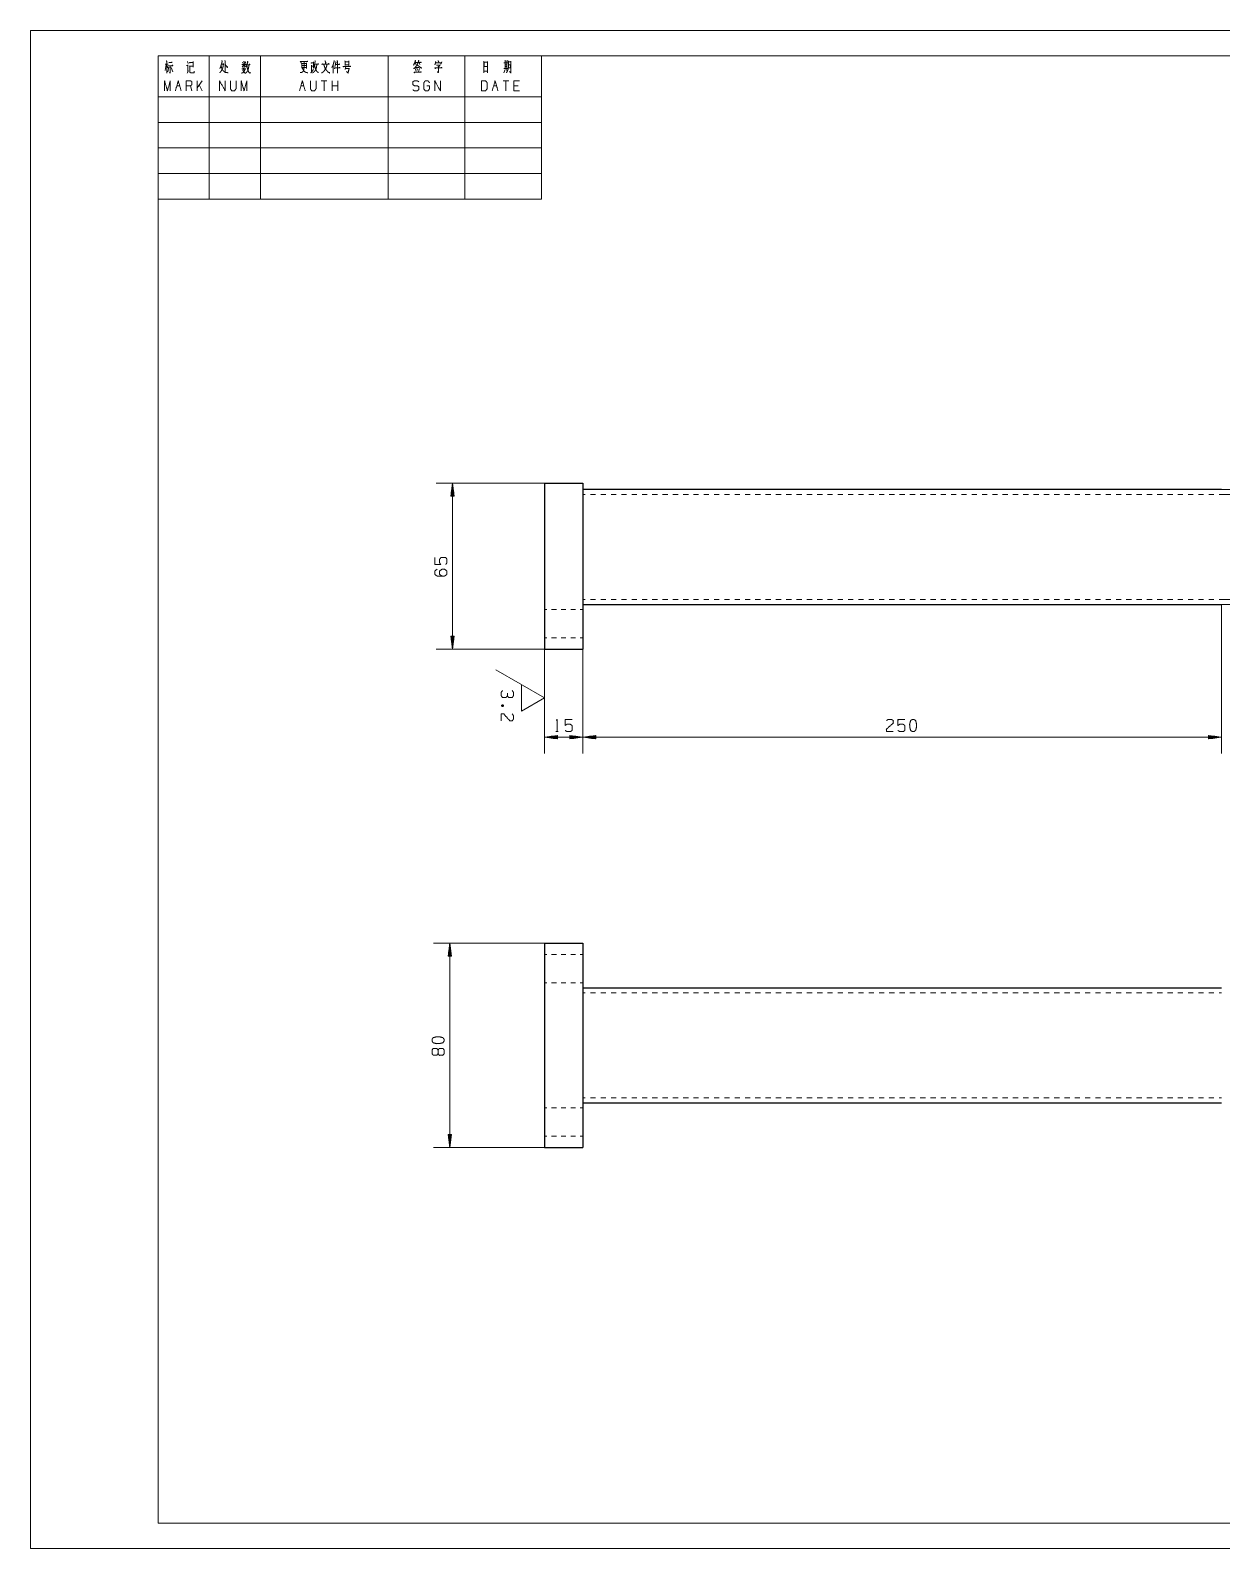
# Model space of a CAD drawing. Header units: millimetres. Extents: x 0 to 420, y 0 to 297.
# Drawn here: x 0 to 233.1, y 0 to 297 of the extents above; entities that cross this region are included whole.
import ezdxf

# ---------------------------------------------------------------- set-up
doc = ezdxf.new("R2010")
doc.units = ezdxf.units.MM
doc.layers.add('101', color=7, linetype='Continuous', true_color=0xffffff)

msp = doc.modelspace()

# ---------------------------------------------------------------- linework, layer by layer
at = {"layer": '101', "color": 133, "linetype": 'Continuous', "lineweight": 18}
for p, q in [((420, 297), (0, 297)), ((0, 297), (0, 0)), ((25, 292), (100, 292)), ((25, 292), (25, 264)), ((415, 292), (25, 292)), ((25, 292), (100, 292)), ((25, 292), (25, 5)), ((25, 292), (100, 292)), ((35, 292), (35, 264)), ((45, 292), (45, 264)), ((70, 292), (70, 264)), ((85, 292), (85, 264)), ((100, 292), (100, 264)), ((25, 284), (100, 284)), ((25, 279), (100, 279)), ((25, 274), (100, 274)), ((25, 269), (100, 269)), ((25, 264), (100, 264)), ((25, 5), (415, 5)), ((0, 0), (420, 0))]:
    msp.add_line(p, q, dxfattribs=at)
at = {"layer": '101', "color": 72, "linetype": 'Continuous', "lineweight": 18}
for p, q in [((93.22, 291.13), (93.33, 290.98)), ((26.57, 290.3), (26.35, 289.18)), ((26.36, 290.36), (26.98, 290.36)), ((26.69, 290.14), (26.91, 289.66)), ((27.11, 289.78), (26.88, 288.91)), ((27.56, 289.76), (27.87, 288.87)), ((30.65, 288.62), (30.93, 289.08)), ((30.74, 290.88), (30.87, 290.49)), ((31.13, 290.07), (31.22, 289.97)), ((37.42, 290.41), (37.77, 290.41)), ((41.4, 289.47), (42.16, 289.47)), ((41.69, 290.2), (41.43, 289.78)), ((41.53, 290.78), (41.66, 290.49)), ((41.88, 290.18), (42.11, 289.91)), ((42.14, 290.82), (41.95, 290.49)), ((53.1, 289.76), (53.98, 289.76)), ((53.11, 290.49), (53.99, 290.49)), ((53.11, 290.14), (53.98, 290.14)), ((54.01, 290.63), (54.01, 289.56)), ((55, 290.16), (55, 288.89)), ((55.02, 290.01), (55.35, 290.01)), ((55.4, 290.82), (55.37, 289.89)), ((59.27, 290.28), (59.27, 288.65)), ((61.56, 290.86), (62.32, 290.86)), ((61.56, 290.28), (62.32, 290.28)), ((61.73, 289.91), (61.56, 289.33)), ((61.6, 289.56), (62.33, 289.56)), ((62.33, 291.05), (62.33, 290.09)), ((75.31, 289.52), (75.48, 289.02)), ((75.35, 289.72), (76.07, 289.72)), ((75.6, 289.62), (75.76, 289.2)), ((76.13, 289.56), (75.92, 288.89)), ((76.04, 290.67), (76.21, 290.34)), ((92.92, 289.33), (92.65, 288.71)), ((92.86, 289.95), (93.25, 289.95)), ((93.18, 289.37), (93.28, 289.04)), ((93.75, 288.94), (94, 288.69)), ((28.66, 286.17), (29.22, 286.17)), ((31.62, 285.18), (31.34, 286.17)), ((33.59, 287.14), (32.63, 285.78)), ((32.63, 285.18), (32.63, 287.14)), ((33.59, 285.18), (33.04, 286.36)), ((52.94, 286.17), (53.49, 286.17)), ((58.02, 287.14), (56.9, 287.14)), ((57.46, 287.14), (57.46, 285.18)), ((59.02, 285.18), (59.02, 287.14)), ((60.14, 286.17), (59.02, 286.17)), ((60.14, 285.18), (60.14, 287.14)), ((90.65, 286.17), (91.2, 286.17)), ((93.6, 287.14), (92.49, 287.14)), ((93.05, 287.14), (93.05, 285.18)), ((95.45, 286.17), (94.61, 286.17)), ((92.59, 164.98), (92.16, 164.82)), ((102.84, 159.83), (103.27, 159.83))]:
    msp.add_line(p, q, dxfattribs=at)
at = {"layer": '101', "color": 22, "linetype": 'Continuous', "lineweight": 18}
for p, q in [((100.57, 208.44), (79.42, 208.44)), ((82.59, 208.44), (82.26, 205.9)), ((82.56, 205.9), (82.56, 208.25)), ((82.92, 205.9), (82.59, 208.44)), ((82.59, 175.94), (82.59, 208.44)), ((82.62, 205.9), (82.62, 208.25)), ((82.26, 205.9), (82.26, 205.93)), ((82.26, 205.9), (82.26, 205.93)), ((82.26, 205.9), (82.92, 205.9)), ((82.31, 205.9), (82.31, 206.32)), ((82.36, 205.9), (82.36, 206.7)), ((82.41, 205.9), (82.41, 207.09)), ((82.46, 205.9), (82.46, 207.47)), ((82.51, 205.9), (82.51, 207.86)), ((82.67, 205.9), (82.67, 207.86)), ((82.72, 205.9), (82.72, 207.47)), ((82.77, 205.9), (82.77, 207.09)), ((82.82, 205.9), (82.82, 206.7)), ((82.87, 205.9), (82.87, 206.32)), ((82.92, 205.9), (82.92, 205.93)), ((82.92, 205.9), (82.92, 205.93)), ((233.07, 207.19), (262.6, 207.19)), ((233.07, 206.19), (249.87, 206.19)), ((108.07, 184.69), (108.07, 155.56)), ((233.07, 185.69), (249.87, 185.69)), ((233.07, 184.69), (233.07, 155.56)), ((233.07, 184.69), (262.6, 184.69)), ((82.26, 178.48), (82.26, 178.45)), ((82.26, 178.48), (82.26, 178.45)), ((82.26, 178.48), (82.59, 175.94)), ((82.92, 178.48), (82.26, 178.48)), ((82.31, 178.48), (82.31, 178.06)), ((82.36, 178.48), (82.36, 177.68)), ((82.41, 178.48), (82.41, 177.29)), ((82.46, 178.48), (82.46, 176.9)), ((82.51, 178.48), (82.51, 176.52)), ((82.56, 178.48), (82.56, 176.13)), ((82.59, 175.94), (82.92, 178.48)), ((82.62, 178.48), (82.62, 176.13)), ((82.67, 178.48), (82.67, 176.52)), ((82.72, 178.48), (82.72, 176.9)), ((82.77, 178.48), (82.77, 177.29)), ((82.82, 178.48), (82.82, 177.68)), ((82.87, 178.48), (82.87, 178.06)), ((82.92, 178.48), (82.92, 178.45)), ((82.92, 178.48), (82.92, 178.45)), ((100.57, 175.94), (79.42, 175.94)), ((100.57, 175.94), (100.57, 155.56)), ((108.07, 175.94), (108.07, 155.56)), ((100.57, 162.61), (100.57, 170.23)), ((103.11, 159.07), (100.57, 158.73)), ((100.57, 158.73), (103.11, 158.4)), ((100.57, 158.73), (108.07, 158.73)), ((103.11, 158.76), (100.77, 158.76)), ((103.11, 158.71), (100.77, 158.71)), ((103.11, 158.81), (101.15, 158.81)), ((103.11, 158.66), (101.15, 158.66)), ((103.11, 158.86), (101.54, 158.86)), ((103.11, 158.61), (101.54, 158.61)), ((103.11, 158.91), (101.92, 158.91)), ((103.11, 158.55), (101.92, 158.55)), ((103.11, 158.96), (102.31, 158.96)), ((103.11, 158.5), (102.31, 158.5)), ((103.11, 159.01), (102.7, 159.01)), ((103.11, 158.45), (102.7, 158.45)), ((103.11, 159.06), (103.08, 159.06)), ((103.11, 159.06), (103.08, 159.06)), ((103.11, 158.4), (103.08, 158.4)), ((103.11, 158.4), (103.08, 158.4)), ((103.11, 158.4), (103.11, 159.07)), ((105.53, 159.07), (105.53, 158.4)), ((108.07, 158.73), (105.53, 159.07)), ((105.53, 159.06), (105.56, 159.06)), ((105.53, 159.06), (105.56, 159.06)), ((105.53, 159.01), (105.95, 159.01)), ((105.53, 158.96), (106.34, 158.96)), ((105.53, 158.91), (106.72, 158.91)), ((105.53, 158.86), (107.11, 158.86)), ((105.53, 158.81), (107.49, 158.81)), ((105.53, 158.76), (107.88, 158.76)), ((105.53, 158.4), (108.07, 158.73)), ((105.53, 158.71), (107.88, 158.71)), ((105.53, 158.66), (107.49, 158.66)), ((105.53, 158.61), (107.11, 158.61)), ((105.53, 158.55), (106.72, 158.55)), ((105.53, 158.5), (106.34, 158.5)), ((105.53, 158.45), (105.95, 158.45)), ((105.53, 158.4), (105.56, 158.4)), ((105.53, 158.4), (105.56, 158.4)), ((110.61, 159.07), (108.07, 158.73)), ((108.07, 158.73), (110.61, 158.4)), ((108.07, 158.73), (233.07, 158.73)), ((110.61, 158.76), (108.27, 158.76)), ((110.61, 158.71), (108.27, 158.71)), ((110.61, 158.81), (108.65, 158.81)), ((110.61, 158.66), (108.65, 158.66)), ((110.61, 158.86), (109.04, 158.86)), ((110.61, 158.61), (109.04, 158.61)), ((110.61, 158.91), (109.42, 158.91)), ((110.61, 158.55), (109.42, 158.55)), ((110.61, 158.96), (109.81, 158.96)), ((110.61, 158.5), (109.81, 158.5)), ((110.61, 159.01), (110.2, 159.01)), ((110.61, 158.45), (110.2, 158.45)), ((110.61, 159.06), (110.58, 159.06)), ((110.61, 159.06), (110.58, 159.06)), ((110.61, 158.4), (110.58, 158.4)), ((110.61, 158.4), (110.58, 158.4)), ((110.61, 158.4), (110.61, 159.07)), ((233.07, 158.73), (230.53, 159.07)), ((230.53, 159.07), (230.53, 158.4)), ((230.53, 159.06), (230.56, 159.06)), ((230.53, 159.06), (230.56, 159.06)), ((230.53, 159.01), (230.95, 159.01)), ((230.53, 158.96), (231.34, 158.96)), ((230.53, 158.91), (231.72, 158.91)), ((230.53, 158.86), (232.11, 158.86)), ((230.53, 158.81), (232.49, 158.81)), ((230.53, 158.76), (232.88, 158.76)), ((230.53, 158.4), (233.07, 158.73)), ((230.53, 158.71), (232.88, 158.71)), ((230.53, 158.66), (232.49, 158.66)), ((230.53, 158.61), (232.11, 158.61)), ((230.53, 158.55), (231.72, 158.55)), ((230.53, 158.5), (231.34, 158.5)), ((230.53, 158.45), (230.95, 158.45)), ((230.53, 158.4), (230.56, 158.4)), ((230.53, 158.4), (230.56, 158.4)), ((100.57, 118.46), (78.88, 118.46)), ((82.06, 118.46), (81.72, 115.92)), ((81.72, 115.92), (82.39, 115.92)), ((81.73, 115.92), (81.73, 115.95)), ((81.73, 115.92), (81.73, 115.95)), ((81.78, 115.92), (81.78, 116.34)), ((81.83, 115.92), (81.83, 116.72)), ((81.88, 115.92), (81.88, 117.11)), ((81.93, 115.92), (81.93, 117.49)), ((81.98, 115.92), (81.98, 117.88)), ((82.03, 115.92), (82.03, 118.27)), ((82.39, 115.92), (82.06, 118.46)), ((82.06, 78.46), (82.06, 118.46)), ((82.08, 115.92), (82.08, 118.27)), ((82.13, 115.92), (82.13, 117.88)), ((82.18, 115.92), (82.18, 117.49)), ((82.24, 115.92), (82.24, 117.11)), ((82.29, 115.92), (82.29, 116.72)), ((82.34, 115.92), (82.34, 116.34)), ((82.39, 115.92), (82.39, 115.95)), ((82.39, 115.92), (82.39, 115.95)), ((81.72, 81), (82.06, 78.46)), ((82.39, 81), (81.72, 81)), ((81.73, 81), (81.73, 80.97)), ((81.73, 81), (81.73, 80.97)), ((81.78, 81), (81.78, 80.58)), ((81.83, 81), (81.83, 80.2)), ((81.88, 81), (81.88, 79.81)), ((81.93, 81), (81.93, 79.42)), ((81.98, 81), (81.98, 79.04)), ((82.03, 81), (82.03, 78.65)), ((82.06, 78.46), (82.39, 81)), ((82.08, 81), (82.08, 78.65)), ((82.13, 81), (82.13, 79.04)), ((82.18, 81), (82.18, 79.42)), ((82.24, 81), (82.24, 79.81)), ((82.29, 81), (82.29, 80.2)), ((82.34, 81), (82.34, 80.58)), ((82.39, 81), (82.39, 80.97)), ((82.39, 81), (82.39, 80.97)), ((100.57, 78.46), (78.88, 78.46))]:
    msp.add_line(p, q, dxfattribs=at)
at = {"layer": '101', "color": 92, "linetype": 'Continuous', "lineweight": 25}
for p, q in [((100.57, 208.44), (108.07, 208.44)), ((100.57, 208.44), (100.57, 175.94)), ((108.07, 208.44), (108.07, 175.94)), ((233.07, 207.19), (108.07, 207.19)), ((108.07, 184.69), (233.07, 184.69)), ((100.57, 175.94), (108.07, 175.94)), ((100.57, 118.46), (100.57, 78.46)), ((100.57, 118.46), (108.07, 118.46)), ((108.07, 118.46), (108.07, 78.46)), ((108.07, 109.71), (233.07, 109.71)), ((108.07, 87.21), (233.07, 87.21)), ((100.57, 78.46), (108.07, 78.46))]:
    msp.add_line(p, q, dxfattribs=at)
at = {"layer": '101', "color": 53, "linetype": 'Continuous', "lineweight": 18}
for p, q in [((108.58, 206.19), (108.07, 206.19)), ((110.59, 206.19), (109.59, 206.19)), ((112.61, 206.19), (111.6, 206.19)), ((114.63, 206.19), (113.62, 206.19)), ((116.64, 206.19), (115.63, 206.19)), ((118.66, 206.19), (117.65, 206.19)), ((120.67, 206.19), (119.67, 206.19)), ((122.69, 206.19), (121.68, 206.19)), ((124.71, 206.19), (123.7, 206.19)), ((126.72, 206.19), (125.71, 206.19)), ((128.74, 206.19), (127.73, 206.19)), ((130.75, 206.19), (129.75, 206.19)), ((132.77, 206.19), (131.76, 206.19)), ((134.79, 206.19), (133.78, 206.19)), ((136.8, 206.19), (135.79, 206.19)), ((138.82, 206.19), (137.81, 206.19)), ((140.84, 206.19), (139.83, 206.19)), ((142.85, 206.19), (141.84, 206.19)), ((144.87, 206.19), (143.86, 206.19)), ((146.88, 206.19), (145.88, 206.19)), ((148.9, 206.19), (147.89, 206.19)), ((150.92, 206.19), (149.91, 206.19)), ((152.93, 206.19), (151.92, 206.19)), ((154.95, 206.19), (153.94, 206.19)), ((156.96, 206.19), (155.96, 206.19)), ((158.98, 206.19), (157.97, 206.19)), ((161, 206.19), (159.99, 206.19)), ((163.01, 206.19), (162, 206.19)), ((165.03, 206.19), (164.02, 206.19)), ((167.04, 206.19), (166.04, 206.19)), ((169.06, 206.19), (168.05, 206.19)), ((171.08, 206.19), (170.07, 206.19)), ((173.09, 206.19), (172.09, 206.19)), ((175.11, 206.19), (174.1, 206.19)), ((177.13, 206.19), (176.12, 206.19)), ((179.14, 206.19), (178.13, 206.19)), ((181.16, 206.19), (180.15, 206.19)), ((183.17, 206.19), (182.17, 206.19)), ((185.19, 206.19), (184.18, 206.19)), ((187.21, 206.19), (186.2, 206.19)), ((189.22, 206.19), (188.21, 206.19)), ((191.24, 206.19), (190.23, 206.19)), ((193.25, 206.19), (192.25, 206.19)), ((195.27, 206.19), (194.26, 206.19)), ((197.29, 206.19), (196.28, 206.19)), ((199.3, 206.19), (198.29, 206.19)), ((201.32, 206.19), (200.31, 206.19)), ((203.34, 206.19), (202.33, 206.19)), ((205.35, 206.19), (204.34, 206.19)), ((207.37, 206.19), (206.36, 206.19)), ((209.38, 206.19), (208.38, 206.19)), ((211.4, 206.19), (210.39, 206.19)), ((213.42, 206.19), (212.41, 206.19)), ((215.43, 206.19), (214.42, 206.19)), ((217.45, 206.19), (216.44, 206.19)), ((219.46, 206.19), (218.46, 206.19)), ((221.48, 206.19), (220.47, 206.19)), ((223.5, 206.19), (222.49, 206.19)), ((225.51, 206.19), (224.5, 206.19)), ((227.53, 206.19), (226.52, 206.19)), ((229.54, 206.19), (228.54, 206.19)), ((231.56, 206.19), (230.55, 206.19)), ((233.07, 206.19), (232.57, 206.19)), ((108.07, 185.69), (108.58, 185.69)), ((109.59, 185.69), (110.59, 185.69)), ((111.6, 185.69), (112.61, 185.69)), ((113.62, 185.69), (114.63, 185.69)), ((115.63, 185.69), (116.64, 185.69)), ((117.65, 185.69), (118.66, 185.69)), ((119.67, 185.69), (120.67, 185.69)), ((121.68, 185.69), (122.69, 185.69)), ((123.7, 185.69), (124.71, 185.69)), ((125.71, 185.69), (126.72, 185.69)), ((127.73, 185.69), (128.74, 185.69)), ((129.75, 185.69), (130.75, 185.69)), ((131.76, 185.69), (132.77, 185.69)), ((133.78, 185.69), (134.79, 185.69)), ((135.79, 185.69), (136.8, 185.69)), ((137.81, 185.69), (138.82, 185.69)), ((139.83, 185.69), (140.84, 185.69)), ((141.84, 185.69), (142.85, 185.69)), ((143.86, 185.69), (144.87, 185.69)), ((145.88, 185.69), (146.88, 185.69)), ((147.89, 185.69), (148.9, 185.69)), ((149.91, 185.69), (150.92, 185.69)), ((151.92, 185.69), (152.93, 185.69)), ((153.94, 185.69), (154.95, 185.69)), ((155.96, 185.69), (156.96, 185.69)), ((157.97, 185.69), (158.98, 185.69)), ((159.99, 185.69), (161, 185.69)), ((162, 185.69), (163.01, 185.69)), ((164.02, 185.69), (165.03, 185.69)), ((166.04, 185.69), (167.04, 185.69)), ((168.05, 185.69), (169.06, 185.69)), ((170.07, 185.69), (171.08, 185.69)), ((172.09, 185.69), (173.09, 185.69)), ((174.1, 185.69), (175.11, 185.69)), ((176.12, 185.69), (177.13, 185.69)), ((178.13, 185.69), (179.14, 185.69)), ((180.15, 185.69), (181.16, 185.69)), ((182.17, 185.69), (183.17, 185.69)), ((184.18, 185.69), (185.19, 185.69)), ((186.2, 185.69), (187.21, 185.69)), ((188.21, 185.69), (189.22, 185.69)), ((190.23, 185.69), (191.24, 185.69)), ((192.25, 185.69), (193.25, 185.69)), ((194.26, 185.69), (195.27, 185.69)), ((196.28, 185.69), (197.29, 185.69)), ((198.29, 185.69), (199.3, 185.69)), ((200.31, 185.69), (201.32, 185.69)), ((202.33, 185.69), (203.34, 185.69)), ((204.34, 185.69), (205.35, 185.69)), ((206.36, 185.69), (207.37, 185.69)), ((208.38, 185.69), (209.38, 185.69)), ((210.39, 185.69), (211.4, 185.69)), ((212.41, 185.69), (213.42, 185.69)), ((214.42, 185.69), (215.43, 185.69)), ((216.44, 185.69), (217.45, 185.69)), ((218.46, 185.69), (219.46, 185.69)), ((220.47, 185.69), (221.48, 185.69)), ((222.49, 185.69), (223.5, 185.69)), ((224.5, 185.69), (225.51, 185.69)), ((226.52, 185.69), (227.53, 185.69)), ((228.54, 185.69), (229.54, 185.69)), ((230.55, 185.69), (231.56, 185.69)), ((232.57, 185.69), (233.07, 185.69)), ((101.04, 183.69), (100.57, 183.69)), ((102.92, 183.69), (101.98, 183.69)), ((104.79, 183.69), (103.85, 183.69)), ((106.67, 183.69), (105.73, 183.69)), ((108.07, 183.69), (107.6, 183.69)), ((100.57, 178.19), (101.04, 178.19)), ((101.98, 178.19), (102.92, 178.19)), ((103.85, 178.19), (104.79, 178.19)), ((105.73, 178.19), (106.67, 178.19)), ((107.6, 178.19), (108.07, 178.19)), ((101.04, 116.21), (100.57, 116.21)), ((102.92, 116.21), (101.98, 116.21)), ((104.79, 116.21), (103.85, 116.21)), ((106.67, 116.21), (105.73, 116.21)), ((108.07, 116.21), (107.6, 116.21)), ((100.57, 110.71), (101.04, 110.71)), ((101.98, 110.71), (102.92, 110.71)), ((103.85, 110.71), (104.79, 110.71)), ((105.73, 110.71), (106.67, 110.71)), ((107.6, 110.71), (108.07, 110.71)), ((108.07, 108.71), (108.58, 108.71)), ((109.59, 108.71), (110.59, 108.71)), ((111.6, 108.71), (112.61, 108.71)), ((113.62, 108.71), (114.63, 108.71)), ((115.63, 108.71), (116.64, 108.71)), ((117.65, 108.71), (118.66, 108.71)), ((119.67, 108.71), (120.67, 108.71)), ((121.68, 108.71), (122.69, 108.71)), ((123.7, 108.71), (124.71, 108.71)), ((125.71, 108.71), (126.72, 108.71)), ((127.73, 108.71), (128.74, 108.71)), ((129.75, 108.71), (130.75, 108.71)), ((131.76, 108.71), (132.77, 108.71)), ((133.78, 108.71), (134.79, 108.71)), ((135.79, 108.71), (136.8, 108.71)), ((137.81, 108.71), (138.82, 108.71)), ((139.83, 108.71), (140.84, 108.71)), ((141.84, 108.71), (142.85, 108.71)), ((143.86, 108.71), (144.87, 108.71)), ((145.88, 108.71), (146.88, 108.71)), ((147.89, 108.71), (148.9, 108.71)), ((149.91, 108.71), (150.92, 108.71)), ((151.92, 108.71), (152.93, 108.71)), ((153.94, 108.71), (154.95, 108.71)), ((155.96, 108.71), (156.96, 108.71)), ((157.97, 108.71), (158.98, 108.71)), ((159.99, 108.71), (161, 108.71)), ((162, 108.71), (163.01, 108.71)), ((164.02, 108.71), (165.03, 108.71)), ((166.04, 108.71), (167.04, 108.71)), ((168.05, 108.71), (169.06, 108.71)), ((170.07, 108.71), (171.08, 108.71)), ((172.09, 108.71), (173.09, 108.71)), ((174.1, 108.71), (175.11, 108.71)), ((176.12, 108.71), (177.13, 108.71)), ((178.13, 108.71), (179.14, 108.71)), ((180.15, 108.71), (181.16, 108.71)), ((182.17, 108.71), (183.17, 108.71)), ((184.18, 108.71), (185.19, 108.71)), ((186.2, 108.71), (187.21, 108.71)), ((188.21, 108.71), (189.22, 108.71)), ((190.23, 108.71), (191.24, 108.71)), ((192.25, 108.71), (193.25, 108.71)), ((194.26, 108.71), (195.27, 108.71)), ((196.28, 108.71), (197.29, 108.71)), ((198.29, 108.71), (199.3, 108.71)), ((200.31, 108.71), (201.32, 108.71)), ((202.33, 108.71), (203.34, 108.71)), ((204.34, 108.71), (205.35, 108.71)), ((206.36, 108.71), (207.37, 108.71)), ((208.38, 108.71), (209.38, 108.71)), ((210.39, 108.71), (211.4, 108.71)), ((212.41, 108.71), (213.42, 108.71)), ((214.42, 108.71), (215.43, 108.71)), ((216.44, 108.71), (217.45, 108.71)), ((218.46, 108.71), (219.46, 108.71)), ((220.47, 108.71), (221.48, 108.71)), ((222.49, 108.71), (223.5, 108.71)), ((224.5, 108.71), (225.51, 108.71)), ((226.52, 108.71), (227.53, 108.71)), ((228.54, 108.71), (229.54, 108.71)), ((230.55, 108.71), (231.56, 108.71)), ((232.57, 108.71), (233.07, 108.71)), ((101.04, 86.21), (100.57, 86.21)), ((102.92, 86.21), (101.98, 86.21)), ((104.79, 86.21), (103.85, 86.21)), ((106.67, 86.21), (105.73, 86.21)), ((108.07, 86.21), (107.6, 86.21)), ((108.07, 88.21), (108.58, 88.21)), ((109.59, 88.21), (110.59, 88.21)), ((111.6, 88.21), (112.61, 88.21)), ((113.62, 88.21), (114.63, 88.21)), ((115.63, 88.21), (116.64, 88.21)), ((117.65, 88.21), (118.66, 88.21)), ((119.67, 88.21), (120.67, 88.21)), ((121.68, 88.21), (122.69, 88.21)), ((123.7, 88.21), (124.71, 88.21)), ((125.71, 88.21), (126.72, 88.21)), ((127.73, 88.21), (128.74, 88.21)), ((129.75, 88.21), (130.75, 88.21)), ((131.76, 88.21), (132.77, 88.21)), ((133.78, 88.21), (134.79, 88.21)), ((135.79, 88.21), (136.8, 88.21)), ((137.81, 88.21), (138.82, 88.21)), ((139.83, 88.21), (140.84, 88.21)), ((141.84, 88.21), (142.85, 88.21)), ((143.86, 88.21), (144.87, 88.21)), ((145.88, 88.21), (146.88, 88.21)), ((147.89, 88.21), (148.9, 88.21)), ((149.91, 88.21), (150.92, 88.21)), ((151.92, 88.21), (152.93, 88.21)), ((153.94, 88.21), (154.95, 88.21)), ((155.96, 88.21), (156.96, 88.21)), ((157.97, 88.21), (158.98, 88.21)), ((159.99, 88.21), (161, 88.21)), ((162, 88.21), (163.01, 88.21)), ((164.02, 88.21), (165.03, 88.21)), ((166.04, 88.21), (167.04, 88.21)), ((168.05, 88.21), (169.06, 88.21)), ((170.07, 88.21), (171.08, 88.21)), ((172.09, 88.21), (173.09, 88.21)), ((174.1, 88.21), (175.11, 88.21)), ((176.12, 88.21), (177.13, 88.21)), ((178.13, 88.21), (179.14, 88.21)), ((180.15, 88.21), (181.16, 88.21)), ((182.17, 88.21), (183.17, 88.21)), ((184.18, 88.21), (185.19, 88.21)), ((186.2, 88.21), (187.21, 88.21)), ((188.21, 88.21), (189.22, 88.21)), ((190.23, 88.21), (191.24, 88.21)), ((192.25, 88.21), (193.25, 88.21)), ((194.26, 88.21), (195.27, 88.21)), ((196.28, 88.21), (197.29, 88.21)), ((198.29, 88.21), (199.3, 88.21)), ((200.31, 88.21), (201.32, 88.21)), ((202.33, 88.21), (203.34, 88.21)), ((204.34, 88.21), (205.35, 88.21)), ((206.36, 88.21), (207.37, 88.21)), ((208.38, 88.21), (209.38, 88.21)), ((210.39, 88.21), (211.4, 88.21)), ((212.41, 88.21), (213.42, 88.21)), ((214.42, 88.21), (215.43, 88.21)), ((216.44, 88.21), (217.45, 88.21)), ((218.46, 88.21), (219.46, 88.21)), ((220.47, 88.21), (221.48, 88.21)), ((222.49, 88.21), (223.5, 88.21)), ((224.5, 88.21), (225.51, 88.21)), ((226.52, 88.21), (227.53, 88.21)), ((228.54, 88.21), (229.54, 88.21)), ((230.55, 88.21), (231.56, 88.21)), ((232.57, 88.21), (233.07, 88.21)), ((100.57, 80.71), (101.04, 80.71)), ((101.98, 80.71), (102.92, 80.71)), ((103.85, 80.71), (104.79, 80.71)), ((105.73, 80.71), (106.67, 80.71)), ((107.6, 80.71), (108.07, 80.71))]:
    msp.add_line(p, q, dxfattribs=at)
at = {"layer": '101', "color": 163, "linetype": 'Continuous', "lineweight": 13}
for p, q in [((100.57, 166.42), (91.05, 171.91)), ((96.12, 163.85), (96.12, 168.98)), ((100.57, 166.42), (96.12, 163.85))]:
    msp.add_line(p, q, dxfattribs=at)
at = {"layer": '101', "color": 72, "linetype": 'Continuous', "lineweight": 18}
for points, knots in [([(26.57, 291.07), (26.67, 290.94), (26.67, 288.6)], [0, 0, 0.064393, 1, 1]), ([(37.46, 291.13), (37.53, 290.94), (37.46, 290.67), (37.43, 290.53), (37.37, 290.34), (37.31, 290.14), (37.26, 289.95), (37.21, 289.78), (37.14, 289.66), (37.05, 289.52)], [0, 0, 0.116545, 0.278927, 0.365002, 0.478708, 0.603961, 0.717668, 0.817418, 0.901357, 1, 1]), ([(38.05, 291.11), (38.1, 290.96), (38.1, 288.87)], [0, 0, 0.06955, 1, 1]), ([(57.64, 291.07), (57.81, 290.65), (57.83, 290.76), (57.75, 290.55)], [0, 0, 0.581176, 0.716263, 1, 1]), ([(59.43, 291.13), (59.46, 290.98), (59.26, 290.34), (59.19, 290.09), (59.1, 289.95), (59, 289.76)], [0, 0, 0.101083, 0.561706, 0.738774, 0.854629, 1, 1]), ([(60.01, 291.13), (60.12, 290.98), (60.06, 291.05), (60.06, 288.65)], [0, 0, 0.069697, 0.101625, 1, 1]), ([(61.5, 291.07), (61.57, 290.98), (61.57, 290.14)], [0, 0, 0.115189, 1, 1]), ([(75.94, 291.15), (76.05, 291.03), (76.01, 291.05), (75.72, 290.38), (75.58, 290.14), (75.44, 289.95), (75.28, 289.72), (74.96, 289.52)], [0, 0, 0.080396, 0.103261, 0.444362, 0.576789, 0.688375, 0.819716, 1, 1]), ([(75.29, 291.17), (75.39, 291.03), (75.37, 291.07), (74.97, 290.16), (75.2, 290.69), (75.72, 290.69), (75.31, 290.69), (75.45, 290.34)], [0, 0, 0.057042, 0.07334, 0.392466, 0.581127, 0.745774, 0.87749, 1, 1]), ([(79.77, 291.11), (79.89, 290.82), (79.93, 290.86), (79.89, 290.76)], [0, 0, 0.644011, 0.768354, 1, 1]), ([(92.86, 291.13), (92.97, 290.98), (92.9, 291.07), (92.9, 289.56), (92.62, 289.56), (93.47, 289.56), (93.25, 289.56), (93.25, 291.07), (93.25, 290.67), (92.64, 290.67), (93.43, 290.67), (93.25, 290.67), (93.25, 290.26), (92.87, 290.26)], [0, 0, 0.025061, 0.039924, 0.243199, 0.280605, 0.39479, 0.42432, 0.627595, 0.680502, 0.763188, 0.869498, 0.893122, 0.948813, 1, 1]), ([(26.92, 290.07), (27.87, 290.07), (27.81, 290.24), (27.74, 290.09)], [0, 0, 0.737857, 0.874089, 1, 1]), ([(27.1, 290.69), (27.73, 290.69), (27.68, 290.82), (27.64, 290.74)], [0, 0, 0.736257, 0.890366, 1, 1]), ([(27.36, 290.07), (27.36, 288.65), (27.2, 288.73)], [0, 0, 0.887515, 1, 1]), ([(30.55, 290.14), (30.8, 290.14), (30.8, 290.26), (30.8, 288.81)], [0, 0, 0.136549, 0.204721, 1, 1]), ([(31.28, 290.69), (31.21, 290.63), (31.15, 290.69), (31.88, 290.69), (31.88, 290.88), (31.88, 289.78), (31.88, 289.97), (31.22, 289.97), (31.22, 288.83), (31.24, 288.75), (31.35, 288.71), (32.04, 288.71), (32.04, 289.02)], [0, 0, 0.017819, 0.033666, 0.169515, 0.204099, 0.407776, 0.442364, 0.564628, 0.775991, 0.791603, 0.814658, 0.942357, 1, 1]), ([(37.8, 290.55), (37.71, 289.95), (37.65, 289.76), (37.62, 289.62), (37.53, 289.47), (37.46, 289.31), (37.42, 289.18), (37.31, 289.02), (37.23, 288.89), (37.04, 288.71)], [0, 0, 0.296659, 0.392137, 0.46442, 0.547267, 0.635799, 0.700206, 0.795426, 0.869797, 1, 1]), ([(37.31, 290.01), (37.37, 289.87), (37.42, 289.7), (37.45, 289.56), (37.59, 289.27), (37.67, 289.18), (37.87, 288.98), (37.99, 288.87), (38.13, 288.79), (38.34, 288.73), (38.53, 288.73), (38.68, 288.71)], [0, 0, 0.075191, 0.157626, 0.228751, 0.384956, 0.438117, 0.578248, 0.65344, 0.734339, 0.837348, 0.928887, 1, 1]), ([(38.08, 290.38), (38.56, 289.72), (38.56, 289.91)], [0, 0, 0.814818, 1, 1]), ([(42.01, 289.41), (41.89, 289.16), (41.82, 288.98), (41.69, 288.79), (41.56, 288.69), (41.34, 288.65)], [0, 0, 0.251055, 0.434029, 0.64262, 0.795766, 1, 1]), ([(41.73, 290.94), (41.86, 290.88), (41.81, 290.92), (41.81, 289.76), (41.81, 290.3), (41.4, 290.3), (42.22, 290.3)], [0, 0, 0.046318, 0.069123, 0.437816, 0.608997, 0.739331, 1, 1]), ([(41.76, 289.68), (41.59, 289.1), (42.03, 288.62)], [0, 0, 0.483237, 1, 1]), ([(42.73, 290.2), (42.73, 289.95), (42.7, 289.68), (42.63, 289.39), (42.51, 289.1), (42.38, 288.89), (42.23, 288.71), (42.03, 288.58)], [0, 0, 0.134106, 0.280228, 0.441583, 0.610314, 0.742762, 0.870657, 1, 1]), ([(42.46, 290.96), (42.6, 290.82), (42.55, 290.86), (42.22, 289.8)], [0, 0, 0.143537, 0.187773, 1, 1]), ([(42.38, 290.01), (42.42, 289.8), (42.46, 289.56), (42.55, 289.27), (42.67, 288.98), (42.8, 288.75), (42.99, 288.6), (43.04, 288.75)], [0, 0, 0.122124, 0.267694, 0.442444, 0.622807, 0.774615, 0.912625, 1, 1]), ([(42.44, 290.28), (42.93, 290.28), (42.9, 290.45), (42.85, 290.34)], [0, 0, 0.634119, 0.848445, 1, 1]), ([(52.91, 290.86), (52.88, 290.76), (52.79, 290.88), (54.27, 290.88), (54.2, 290.98), (54.14, 290.88)], [0, 0, 0.054227, 0.130909, 0.87613, 0.940043, 1, 1]), ([(53.57, 290.88), (53.57, 289.72), (53.52, 289.58), (53.51, 289.41), (53.45, 289.2), (53.38, 289.04), (53.29, 288.91), (53.16, 288.81), (53.03, 288.75), (52.82, 288.73)], [0, 0, 0.455623, 0.515134, 0.580482, 0.665033, 0.736192, 0.79598, 0.861823, 0.919058, 1, 1]), ([(53.01, 290.63), (53.1, 290.49), (53.1, 289.58)], [0, 0, 0.156848, 1, 1]), ([(53.22, 289.6), (53.29, 289.43), (53.38, 289.29), (53.48, 289.16), (53.55, 289.04), (53.63, 288.94), (53.76, 288.87), (53.9, 288.79), (54.07, 288.75), (54.26, 288.71)], [0, 0, 0.124249, 0.240531, 0.35103, 0.449957, 0.536949, 0.636896, 0.752292, 0.866372, 1, 1]), ([(55.03, 288.89), (54.94, 288.71), (54.88, 288.73), (55.41, 289.37)], [0, 0, 0.187521, 0.244051, 1, 1]), ([(55.06, 290.65), (54.99, 290.57), (54.93, 290.65), (55.37, 290.65)], [0, 0, 0.169755, 0.325542, 1, 1]), ([(56.04, 290.36), (56.03, 290.16), (56, 289.95), (55.97, 289.72), (55.91, 289.52), (55.84, 289.33), (55.75, 289.18), (55.65, 289.02), (55.54, 288.91), (55.41, 288.81), (55.21, 288.71)], [0, 0, 0.105429, 0.211651, 0.328282, 0.437572, 0.539265, 0.625346, 0.724284, 0.79827, 0.883378, 1, 1]), ([(55.67, 291.05), (55.72, 290.96), (55.63, 290.41), (55.51, 289.99), (55.47, 289.85), (55.35, 289.62)], [0, 0, 0.062603, 0.440485, 0.727862, 0.828992, 1, 1]), ([(55.62, 290.18), (55.65, 289.99), (55.69, 289.8), (55.72, 289.6), (55.81, 289.43), (55.88, 289.29), (55.95, 289.12), (56.06, 288.98), (56.2, 288.83), (56.39, 288.73)], [0, 0, 0.109654, 0.220947, 0.342501, 0.451483, 0.545868, 0.651144, 0.754315, 0.874064, 1, 1]), ([(55.67, 290.38), (56.38, 290.38), (56.29, 290.49), (56.17, 290.36)], [0, 0, 0.696293, 0.830826, 1, 1]), ([(57.14, 290.45), (57.05, 290.34), (57.01, 290.38), (58.48, 290.38), (58.38, 290.55), (58.28, 290.41)], [0, 0, 0.066333, 0.095822, 0.818123, 0.913284, 1, 1]), ([(58.04, 290.41), (57.97, 290.01), (57.83, 289.6), (57.56, 289.16), (57.33, 288.87), (56.99, 288.69)], [0, 0, 0.190069, 0.398701, 0.640199, 0.817216, 1, 1]), ([(57.42, 290.3), (57.49, 290.07), (57.66, 289.58), (57.94, 289.18), (58.25, 288.83), (58.53, 288.71), (58.59, 288.79), (58.48, 288.62)], [0, 0, 0.103286, 0.330833, 0.538837, 0.740597, 0.872112, 0.915905, 1, 1]), ([(59.58, 289.66), (59.55, 289.52), (59.48, 289.66), (60.58, 289.66), (60.5, 289.78), (60.47, 289.68)], [0, 0, 0.08907, 0.186879, 0.848313, 0.935185, 1, 1]), ([(59.74, 290.92), (59.84, 290.69), (59.79, 290.78), (59.58, 289.91)], [0, 0, 0.200658, 0.282145, 1, 1]), ([(59.68, 290.3), (60.5, 290.3), (60.44, 290.45), (60.37, 290.3)], [0, 0, 0.720068, 0.857376, 1, 1]), ([(61.28, 289.91), (61.23, 289.85), (61.15, 289.95), (62.68, 289.95), (62.6, 290.01), (62.49, 289.91)], [0, 0, 0.038001, 0.105809, 0.873511, 0.927246, 1, 1]), ([(62.4, 289.62), (62.13, 288.65), (61.85, 288.94)], [0, 0, 0.71586, 1, 1]), ([(75.23, 288.81), (75.12, 288.71), (75.07, 288.81), (76.46, 288.81), (76.39, 288.94), (76.29, 288.79)], [0, 0, 0.078897, 0.135659, 0.837617, 0.910404, 1, 1]), ([(75.66, 290.26), (75.85, 290.09), (76.04, 289.97), (76.18, 289.87), (76.39, 289.7), (76.58, 289.68), (76.42, 289.6)], [0, 0, 0.194845, 0.370351, 0.508814, 0.712321, 0.860156, 1, 1]), ([(75.89, 290.69), (76.48, 290.69), (76.4, 290.84), (76.33, 290.74)], [0, 0, 0.669422, 0.855054, 1, 1]), ([(79.33, 289.68), (79.21, 289.52), (79.13, 289.66), (80.57, 289.66), (80.44, 289.76), (80.37, 289.68)], [0, 0, 0.096613, 0.17732, 0.867547, 0.947356, 1, 1]), ([(79.24, 290.92), (79.36, 290.69), (79.33, 290.78), (79.15, 290.28)], [0, 0, 0.294025, 0.394866, 1, 1]), ([(79.32, 290.67), (80.43, 290.67), (80.5, 290.84), (80.28, 290.36)], [0, 0, 0.611939, 0.711554, 1, 1]), ([(79.48, 290.2), (80.15, 290.2), (80.21, 290.26), (79.87, 289.89), (79.77, 289.97), (79.84, 289.89), (79.84, 288.73), (79.62, 288.87)], [0, 0, 0.230144, 0.259318, 0.430979, 0.476011, 0.513789, 0.910079, 1, 1]), ([(88.67, 290.94), (88.75, 290.78), (88.75, 288.69), (88.75, 289.02), (89.45, 289.02), (89.45, 288.71), (89.45, 290.88), (89.45, 290.76), (88.76, 290.76), (88.76, 289.95), (89.46, 289.95)], [0, 0, 0.022322, 0.280074, 0.320905, 0.407511, 0.44579, 0.713751, 0.729062, 0.813864, 0.913394, 1, 1]), ([(93.49, 291.03), (93.53, 290.88), (93.53, 289.7), (93.47, 289.43), (93.34, 289.12), (93.25, 288.87), (93.14, 288.69)], [0, 0, 0.062372, 0.548434, 0.661879, 0.800828, 0.909362, 1, 1]), ([(93.53, 290.86), (94, 290.86), (94, 290.98), (94, 288.62), (94, 290.28), (93.56, 290.28), (93.97, 290.28), (93.97, 289.7), (93.56, 289.7)], [0, 0, 0.072646, 0.091913, 0.457973, 0.714856, 0.782961, 0.846526, 0.936435, 1, 1]), ([(26.26, 285.18), (26.26, 287.14), (26.82, 285.18), (27.37, 287.14), (27.37, 285.18)], [0, 0, 0.245192, 0.5, 0.754808, 1, 1]), ([(30.51, 285.18), (30.51, 287.14), (31.34, 287.14), (31.62, 286.96), (31.62, 286.36), (31.34, 286.17), (30.51, 286.17)], [0, 0, 0.400952, 0.571035, 0.639278, 0.761676, 0.829917, 1, 1]), ([(37.01, 285.18), (37.01, 287.14), (38.12, 285.18), (38.12, 287.14)], [0, 0, 0.317574, 0.682426, 1, 1]), ([(39.13, 287.14), (39.13, 285.57), (39.39, 285.18), (39.95, 285.18), (40.24, 285.57), (40.24, 287.14)], [0, 0, 0.337152, 0.438599, 0.557781, 0.662848, 1, 1]), ([(41.25, 285.18), (41.25, 287.14), (41.81, 285.18), (42.36, 287.14), (42.36, 285.18)], [0, 0, 0.245192, 0.5, 0.754808, 1, 1]), ([(54.78, 287.14), (54.78, 285.57), (55.05, 285.18), (55.6, 285.18), (55.89, 285.57), (55.89, 287.14)], [0, 0, 0.337152, 0.438599, 0.557781, 0.662848, 1, 1]), ([(74.85, 285.36), (75.13, 285.18), (75.7, 285.18), (75.98, 285.39), (75.98, 285.97), (75.7, 286.17), (75.15, 286.17), (74.85, 286.36), (74.85, 286.96), (75.15, 287.14), (75.7, 287.14), (75.98, 286.96)], [0, 0, 0.068035, 0.184054, 0.254521, 0.372333, 0.442799, 0.555843, 0.626367, 0.748393, 0.81892, 0.931964, 1, 1]), ([(77.55, 286.17), (78.1, 286.17), (78.1, 285.57), (77.82, 285.18), (77.25, 285.18), (76.97, 285.57), (76.97, 286.75), (77.27, 287.14), (77.81, 287.14), (78.09, 286.75)], [0, 0, 0.103295, 0.214797, 0.304261, 0.410274, 0.499739, 0.718892, 0.809956, 0.910533, 1, 1]), ([(79.11, 285.18), (79.11, 287.14), (80.22, 285.18), (80.22, 287.14)], [0, 0, 0.317574, 0.682426, 1, 1]), ([(88.25, 285.18), (89.07, 285.18), (89.36, 285.57), (89.36, 286.75), (89.07, 287.14), (88.25, 287.14), (88.25, 285.18)], [0, 0, 0.142133, 0.227159, 0.431787, 0.516817, 0.65895, 1, 1]), ([(90.37, 285.18), (90.93, 287.14), (91.48, 285.18)], [0, 0, 0.5, 1, 1]), ([(95.73, 285.18), (94.61, 285.18), (94.61, 287.14), (95.73, 287.14)], [0, 0, 0.265389, 0.734611, 1, 1]), ([(81.27, 192.51), (81.5, 192.84), (81.5, 193.53), (81.27, 193.87), (80.32, 193.87), (80.07, 193.53), (80.07, 192.84), (80.3, 192.51), (79.12, 192.51), (79.12, 193.87)], [0, 0, 0.062229, 0.168343, 0.230572, 0.376815, 0.441265, 0.54738, 0.609609, 0.790489, 1, 1]), ([(80.55, 190.25), (80.07, 190.57), (80.07, 191.26), (80.55, 191.59), (81.02, 191.59), (81.5, 191.26), (81.5, 190.57), (81.02, 190.25), (79.6, 190.25), (79.12, 190.57), (79.12, 191.26), (79.6, 191.59)], [0, 0, 0.076965, 0.169762, 0.248074, 0.312019, 0.39033, 0.483128, 0.560092, 0.751927, 0.828891, 0.921689, 1, 1]), ([(92.36, 167.84), (92.14, 167.52), (92.14, 166.83), (92.36, 166.49), (93.09, 166.49), (93.34, 166.83), (93.34, 167.34)], [0, 0, 0.124121, 0.343687, 0.472445, 0.703376, 0.836731, 1, 1]), ([(93.34, 166.83), (93.56, 166.49), (94.29, 166.49), (94.51, 166.83), (94.51, 167.52), (94.29, 167.85)], [0, 0, 0.153875, 0.429853, 0.583728, 0.846125, 1, 1]), ([(92.16, 164.98), (92.16, 164.82), (92.39, 164.73), (92.59, 164.82), (92.59, 164.98), (92.39, 165.06), (92.16, 164.98), (92.59, 164.82)], [0, 0, 0.093974, 0.236783, 0.365957, 0.459931, 0.589105, 0.731914, 1, 1]), ([(94.29, 163.28), (94.51, 162.96), (94.51, 162.28), (94.29, 161.94), (93.81, 161.94), (92.61, 163.3), (92.14, 163.28), (92.14, 161.94)], [0, 0, 0.069691, 0.192977, 0.265274, 0.350227, 0.674741, 0.759753, 1, 1]), ([(102.91, 162), (103.05, 162.2), (103.05, 159.83)], [0, 0, 0.093491, 1, 1]), ([(104.64, 160.05), (104.98, 159.83), (105.67, 159.83), (106, 160.05), (106, 161), (105.67, 161.25), (104.98, 161.25), (104.64, 161.03), (104.64, 162.2), (106, 162.2)], [0, 0, 0.062228, 0.168343, 0.230571, 0.376816, 0.441265, 0.547381, 0.609609, 0.79049, 1, 1]), ([(167.49, 161.98), (167.81, 162.2), (168.5, 162.2), (168.84, 161.98), (168.84, 161.5), (167.48, 160.3), (167.49, 159.83), (168.84, 159.83)], [0, 0, 0.069693, 0.192977, 0.265274, 0.350227, 0.67474, 0.759752, 1, 1]), ([(169.75, 160.05), (170.09, 159.83), (170.78, 159.83), (171.11, 160.05), (171.11, 161), (170.78, 161.25), (170.09, 161.25), (169.75, 161.03), (169.75, 162.2), (171.11, 162.2)], [0, 0, 0.062228, 0.168344, 0.230572, 0.376816, 0.441265, 0.547381, 0.609609, 0.790489, 1, 1]), ([(172.88, 159.83), (173.21, 160.08), (173.39, 160.78), (173.39, 161.25), (173.21, 161.98), (172.88, 162.2), (172.54, 162.2), (172.21, 161.98), (172.03, 161.25), (172.05, 160.78), (172.21, 160.08), (172.54, 159.83), (172.88, 159.83)], [0, 0, 0.067526, 0.183971, 0.260583, 0.380942, 0.44614, 0.500306, 0.565504, 0.685863, 0.762528, 0.878308, 0.945834, 1, 1]), ([(80.96, 99.63), (80.71, 99.96), (80.01, 100.14), (79.54, 100.14), (78.81, 99.96), (78.59, 99.63), (78.59, 99.29), (78.81, 98.95), (79.54, 98.78), (80.01, 98.79), (80.71, 98.95), (80.96, 99.29), (80.96, 99.63)], [0, 0, 0.067526, 0.183971, 0.260584, 0.380943, 0.446141, 0.500306, 0.565504, 0.685863, 0.762529, 0.87831, 0.945835, 1, 1]), ([(79.76, 96.84), (79.54, 96.52), (78.81, 96.52), (78.59, 96.84), (78.59, 97.53), (78.81, 97.86), (79.54, 97.86), (79.76, 97.53), (79.76, 96.84), (80.01, 96.5), (80.71, 96.5), (80.96, 96.84), (80.96, 97.53), (80.74, 97.86), (80.01, 97.86), (79.76, 97.53)], [0, 0, 0.047574, 0.136085, 0.183659, 0.267815, 0.317165, 0.405677, 0.455028, 0.539184, 0.590297, 0.675756, 0.726869, 0.811025, 0.860376, 0.948887, 1, 1])]:
    msp.add_open_spline(points, degree=1, knots=knots, dxfattribs=at)
for points in [[(28.38, 285.18), (28.94, 287.14), (29.5, 285.18)], [(52.66, 285.18), (53.22, 287.14), (53.77, 285.18)]]:
    msp.add_open_spline(points, degree=1, dxfattribs=at)

doc.saveas('drawing.dxf')
